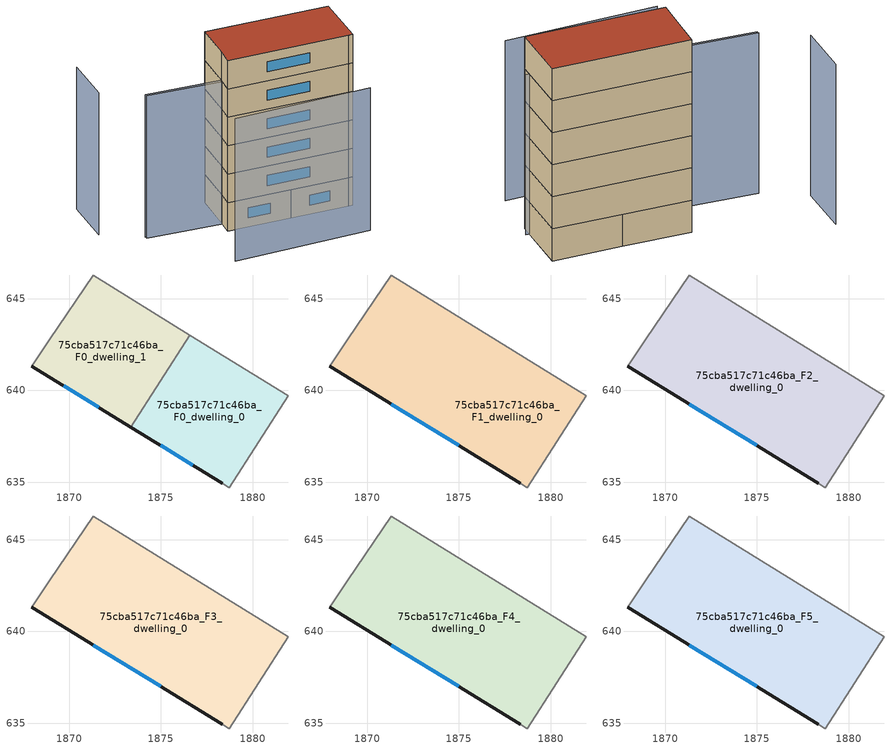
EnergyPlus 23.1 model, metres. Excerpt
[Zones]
75cba517c71c46ba_F0_dwelling_0
 floor ground (EU_floor_Construction): 1881.92,639.72 1878.71,634.71 1878.35,634.93 1873.36,638 1876.57,643.01 z0
 wall outside (EU_wall_Construction): 1873.36,638 1878.35,634.93 z0:3
 wall adiabatic (EU_wall_Construction): 1878.35,634.93 1878.71,634.71 1881.92,639.72 1876.57,643.01 z0:3
 wall to 75cba517c71c46ba_F0_dwelling_1 (EU_wall_Construction): 1876.57,643.01 1873.36,638 z0:3
 window (EU_Window_Construction): 1874.98,637 1876.73,635.92 z0.97:2.03
75cba517c71c46ba_F0_dwelling_1
 floor ground (EU_floor_Construction): 1876.57,643.01 1873.36,638 1867.95,641.32 1868.95,642.78 1871.31,646.26 z0
 wall outside (EU_wall_Construction): 1867.95,641.32 1873.36,638 z0:3
 wall adiabatic (EU_wall_Construction): 1876.57,643.01 1871.31,646.26 1868.95,642.78 1867.95,641.32 z0:3
 window (EU_Window_Construction): 1869.7,640.24 1871.6,639.07 z0.97:2.03
75cba517c71c46ba_F1_dwelling_0
 floor to 75cba517c71c46ba_F0_dwelling_0 (EU_floor_Construction): 1881.92,639.72 1878.71,634.71 1878.35,634.93 1873.36,638 1876.57,643.01 z3
 floor to 75cba517c71c46ba_F0_dwelling_1 (EU_floor_Construction): 1876.57,643.01 1873.36,638 1867.95,641.32 1868.95,642.78 1871.31,646.26 z3
 wall outside (EU_wall_Construction): 1867.95,641.32 1878.35,634.93 z3:6
 wall adiabatic (EU_wall_Construction): 1878.35,634.93 1878.71,634.71 1881.92,639.72 1871.31,646.26 1868.95,642.78 1867.95,641.32 z3:6
 window (EU_Window_Construction): 1871.32,639.25 1874.98,637 z3.97:5.03
75cba517c71c46ba_F2_dwelling_0
 floor to 75cba517c71c46ba_F1_dwelling_0 (EU_floor_Construction): 1881.92,639.72 1878.71,634.71 1878.35,634.93 1867.95,641.32 1868.95,642.78 1871.31,646.26 z6
 wall outside (EU_wall_Construction): 1867.95,641.32 1878.35,634.93 z6:9
 wall adiabatic (EU_wall_Construction): 1878.35,634.93 1878.71,634.71 1881.92,639.72 1871.31,646.26 1868.95,642.78 1867.95,641.32 z6:9
 window (EU_Window_Construction): 1871.32,639.25 1874.98,637 z6.97:8.03
75cba517c71c46ba_F3_dwelling_0
 floor to 75cba517c71c46ba_F2_dwelling_0 (EU_floor_Construction): 1881.92,639.72 1878.71,634.71 1878.35,634.93 1867.95,641.32 1868.95,642.78 1871.31,646.26 z9
 wall outside (EU_wall_Construction): 1867.95,641.32 1878.35,634.93 z9:12
 wall adiabatic (EU_wall_Construction): 1878.35,634.93 1878.71,634.71 1881.92,639.72 1871.31,646.26 1868.95,642.78 1867.95,641.32 z9:12
 window (EU_Window_Construction): 1871.32,639.25 1874.98,637 z9.97:11.03
75cba517c71c46ba_F4_dwelling_0
 floor to 75cba517c71c46ba_F3_dwelling_0 (EU_floor_Construction): 1881.92,639.72 1878.71,634.71 1878.35,634.93 1867.95,641.32 1868.95,642.78 1871.31,646.26 z12
 wall outside (EU_wall_Construction): 1867.95,641.32 1878.35,634.93 z12:15
 wall adiabatic (EU_wall_Construction): 1878.35,634.93 1878.71,634.71 1881.92,639.72 1871.31,646.26 1868.95,642.78 1867.95,641.32 z12:15
 window (EU_Window_Construction): 1871.32,639.25 1874.98,637 z12.97:14.03
75cba517c71c46ba_F5_dwelling_0
 floor to 75cba517c71c46ba_F4_dwelling_0 (EU_floor_Construction): 1881.92,639.72 1878.71,634.71 1878.35,634.93 1867.95,641.32 1868.95,642.78 1871.31,646.26 z15
 wall outside (EU_wall_Construction): 1867.95,641.32 1878.35,634.93 z15:18
 wall adiabatic (EU_wall_Construction): 1878.35,634.93 1878.71,634.71 1881.92,639.72 1871.31,646.26 1868.95,642.78 1867.95,641.32 z15:18
 window (EU_Window_Construction): 1871.32,639.25 1874.98,637 z15.97:17.03
 roof outside (EU_roof_Construction): 1878.71,634.71 1881.92,639.72 1871.31,646.26 1868.95,642.78 1867.95,641.32 1878.35,634.93 z18
shading: 1879.5,635.38 1862.59,646.74 / 1863.43,655.22 1860.56,650.7 / 1863.65,637.47 1875.68,630.64 / 1862.66,646.94 1868.95,642.78 z0:15
[Building]
EU S2 Campaign: North Axis=0; Terrain=City; Solar Distribution=FullExterior
[Site:Location]
Bologna: Latitude=44.5; Longitude=11.25; Time Zone=1; Elevation=37
[SizingPeriod:WeatherFileDays]
AnnualSizingPeriod: Begin Month=1; Begin Day of Month=1; End Month=12; End Day of Month=31; Day of Week for Start Day=Monday; Use Weather File Daylight Saving Period=No; Use Weather File Rain and Snow Indicators=No
[MATERIAL]
EU_InternalMass_Material: Roughness=MediumRough; Thickness=0.1; Conductivity=1; Density=1800; Specific Heat=900; Thermal Absorptance=0.9; Solar Absorptance=0.7; Visible Absorptance=0.7
[MATERIAL:NOMASS] Roughness=MediumRough; Thermal Absorptance=0.9; Solar Absorptance=0.7; Visible Absorptance=0.7
Name | Thermal Resistance
EU_wall_NoMass | 0.779417
EU_roof_NoMass | 0.435466
EU_floor_NoMass | 0.588222
[WINDOWMATERIAL:SIMPLEGLAZINGSYSTEM]
EU_Window_SimpleGlazing: UFactor=5.16242; Solar Heat Gain Coefficient=0.85; Visible Transmittance=0.85
[CONSTRUCTION]
EU_wall_Construction: EU_wall_NoMass
EU_roof_Construction: EU_roof_NoMass
EU_floor_Construction: EU_floor_NoMass
EU_Window_Construction: EU_Window_SimpleGlazing
EU_InternalMass_Construction: EU_InternalMass_Material
[ZONE] Type=1; Multiplier=1; Ceiling Height=autocalculate; Floor Area=autocalculate; Part of Total Floor Area=Yes
Name | Volume
75cba517c71c46ba_F0_dwelling_0; 75cba517c71c46ba_F0_dwelling_1 | 112.113
75cba517c71c46ba_F1_dwelling_0 | 224.227
75cba517c71c46ba_F2_dwelling_0; 75cba517c71c46ba_F3_dwelling_0; 75cba517c71c46ba_F4_dwelling_0; 75cba517c71c46ba_F5_dwelling_0 | 224.238
[INTERNALMASS] Construction=EU_InternalMass_Construction
Name | Zone or ZoneList | Surface Area
75cba517c71c46ba_F0_dwelling_0_EU_InternalMass | 75cba517c71c46ba_F0_dwelling_0 | 37.3704
75cba517c71c46ba_F0_dwelling_1_EU_InternalMass | 75cba517c71c46ba_F0_dwelling_1 | 37.3707
75cba517c71c46ba_F1_dwelling_0_EU_InternalMass | 75cba517c71c46ba_F1_dwelling_0 | 74.7458
75cba517c71c46ba_F2_dwelling_0_EU_InternalMass | 75cba517c71c46ba_F2_dwelling_0 | 74.7458
75cba517c71c46ba_F3_dwelling_0_EU_InternalMass | 75cba517c71c46ba_F3_dwelling_0 | 74.7458
75cba517c71c46ba_F4_dwelling_0_EU_InternalMass | 75cba517c71c46ba_F4_dwelling_0 | 74.7458
75cba517c71c46ba_F5_dwelling_0_EU_InternalMass | 75cba517c71c46ba_F5_dwelling_0 | 74.7458
[OTHEREQUIPMENT] Fuel Type=Electricity; Design Level Calculation Method=Watts/Area; Power per Zone Floor Area=1; Fraction Latent=0; Fraction Radiant=0; Fraction Lost=0; Carbon Dioxide Generation Rate=0; EndUse Subcategory=EU_Step8_InternalGains
Name | Zone or ZoneList or Space or SpaceList | Schedule
EU_Step8_InternalGain_75cba517c71c46ba_F0_dwelling_0_f000 | 75cba517c71c46ba_F0_dwelling_0 | EU_Step8_GainSchedule_75cba517c71c46ba_F0_dwelling_0_f000
EU_Step8_InternalGain_75cba517c71c46ba_F0_dwelling_1_f000 | 75cba517c71c46ba_F0_dwelling_1 | EU_Step8_GainSchedule_75cba517c71c46ba_F0_dwelling_1_f000
EU_Step8_InternalGain_75cba517c71c46ba_F1_dwelling_0_f000 | 75cba517c71c46ba_F1_dwelling_0 | EU_Step8_GainSchedule_75cba517c71c46ba_F1_dwelling_0_f000
EU_Step8_InternalGain_75cba517c71c46ba_F2_dwelling_0_f000 | 75cba517c71c46ba_F2_dwelling_0 | EU_Step8_GainSchedule_75cba517c71c46ba_F2_dwelling_0_f000
EU_Step8_InternalGain_75cba517c71c46ba_F3_dwelling_0_f000 | 75cba517c71c46ba_F3_dwelling_0 | EU_Step8_GainSchedule_75cba517c71c46ba_F3_dwelling_0_f000
EU_Step8_InternalGain_75cba517c71c46ba_F4_dwelling_0_f000 | 75cba517c71c46ba_F4_dwelling_0 | EU_Step8_GainSchedule_75cba517c71c46ba_F4_dwelling_0_f000
EU_Step8_InternalGain_75cba517c71c46ba_F5_dwelling_0_f000 | 75cba517c71c46ba_F5_dwelling_0 | EU_Step8_GainSchedule_75cba517c71c46ba_F5_dwelling_0_f000
[ZONEVENTILATION:DESIGNFLOWRATE] Schedule=EU_AlwaysOn; Design Flow Rate Calculation Method=AirChanges/Hour; Air Changes per Hour=0.712058; Ventilation Type=Natural; Fan Pressure Rise=0; Fan Total Efficiency=1; Constant Term Coefficient=1; Temperature Term Coefficient=0; Velocity Term Coefficient=0; Velocity Squared Term Coefficient=0; Minimum Indoor Temperature=-100; Maximum Indoor Temperature=100; Delta Temperature=-100; Minimum Outdoor Temperature=-100; Maximum Outdoor Temperature=100; Maximum Wind Speed=40
Name | Zone or ZoneList or Space or SpaceList
EU_ConstantAir_75cba517c71c46ba_F0_dwelling_0 | 75cba517c71c46ba_F0_dwelling_0
EU_ConstantAir_75cba517c71c46ba_F0_dwelling_1 | 75cba517c71c46ba_F0_dwelling_1
EU_ConstantAir_75cba517c71c46ba_F1_dwelling_0 | 75cba517c71c46ba_F1_dwelling_0
EU_ConstantAir_75cba517c71c46ba_F2_dwelling_0 | 75cba517c71c46ba_F2_dwelling_0
EU_ConstantAir_75cba517c71c46ba_F3_dwelling_0 | 75cba517c71c46ba_F3_dwelling_0
EU_ConstantAir_75cba517c71c46ba_F4_dwelling_0 | 75cba517c71c46ba_F4_dwelling_0
EU_ConstantAir_75cba517c71c46ba_F5_dwelling_0 | 75cba517c71c46ba_F5_dwelling_0
[HVACTEMPLATE:THERMOSTAT] Constant Heating Setpoint=20; Constant Cooling Setpoint=50
EU_HeatOnly_75cba517c71c46ba_F0_dwelling_0; EU_HeatOnly_75cba517c71c46ba_F0_dwelling_1; EU_HeatOnly_75cba517c71c46ba_F1_dwelling_0; EU_HeatOnly_75cba517c71c46ba_F2_dwelling_0; EU_HeatOnly_75cba517c71c46ba_F3_dwelling_0; EU_HeatOnly_75cba517c71c46ba_F4_dwelling_0; EU_HeatOnly_75cba517c71c46ba_F5_dwelling_0
[HVACTEMPLATE:ZONE:IDEALLOADSAIRSYSTEM] System Availability Schedule=EU_AlwaysOn; Maximum Heating Supply Air Temperature=50; Minimum Cooling Supply Air Temperature=13; Maximum Heating Supply Air Humidity Ratio=0.0156; Minimum Cooling Supply Air Humidity Ratio=0.0077; Heating Limit=NoLimit; Cooling Limit=NoLimit; Heating Availability Schedule=EU_AlwaysOn; Cooling Availability Schedule=EU_CoolingOff; Dehumidification Control Type=ConstantSensibleHeatRatio; Cooling Sensible Heat Ratio=0.7; Dehumidification Setpoint=60; Humidification Control Type=None; Humidification Setpoint=30; Outdoor Air Method=None; Outdoor Air Flow Rate per Person=0.00944; Outdoor Air Flow Rate per Zone Floor Area=0; Outdoor Air Flow Rate per Zone=0; Demand Controlled Ventilation Type=None; Outdoor Air Economizer Type=NoEconomizer; Heat Recovery Type=None; Sensible Heat Recovery Effectiveness=0.7; Latent Heat Recovery Effectiveness=0.65
Name | Template Thermostat
75cba517c71c46ba_F0_dwelling_0 | EU_HeatOnly_75cba517c71c46ba_F0_dwelling_0
75cba517c71c46ba_F0_dwelling_1 | EU_HeatOnly_75cba517c71c46ba_F0_dwelling_1
75cba517c71c46ba_F1_dwelling_0 | EU_HeatOnly_75cba517c71c46ba_F1_dwelling_0
75cba517c71c46ba_F2_dwelling_0 | EU_HeatOnly_75cba517c71c46ba_F2_dwelling_0
75cba517c71c46ba_F3_dwelling_0 | EU_HeatOnly_75cba517c71c46ba_F3_dwelling_0
75cba517c71c46ba_F4_dwelling_0 | EU_HeatOnly_75cba517c71c46ba_F4_dwelling_0
75cba517c71c46ba_F5_dwelling_0 | EU_HeatOnly_75cba517c71c46ba_F5_dwelling_0
[SIZING:ZONE] Zone Cooling Design Supply Air Temperature Input Method=SupplyAirTemperature; Zone Cooling Design Supply Air Temperature=13; Zone Heating Design Supply Air Temperature Input Method=SupplyAirTemperature; Zone Heating Design Supply Air Temperature=50; Zone Cooling Design Supply Air Humidity Ratio=0.008; Zone Heating Design Supply Air Humidity Ratio=0.008; Cooling Design Air Flow Method=DesignDay; Cooling Design Air Flow Rate=0; Cooling Minimum Air Flow per Zone Floor Area=0.000762; Cooling Minimum Air Flow=0; Cooling Minimum Air Flow Fraction=0.2; Heating Design Air Flow Method=DesignDay; Heating Design Air Flow Rate=0; Heating Maximum Air Flow per Zone Floor Area=0.002032; Heating Maximum Air Flow=0.141576; Heating Maximum Air Flow Fraction=0.3; Account for Dedicated Outdoor Air System=No; Dedicated Outdoor Air System Control Strategy=NeutralSupplyAir; Dedicated Outdoor Air Low Setpoint Temperature for Design=autosize; Dedicated Outdoor Air High Setpoint Temperature for Design=autosize; Zone Load Sizing Method=Sensible Load Only No Latent Load; Zone Latent Cooling Design Supply Air Humidity Ratio Input Method=HumidityRatioDifference; Zone Cooling Design Supply Air Humidity Ratio Difference=0.005; Zone Latent Heating Design Supply Air Humidity Ratio Input Method=HumidityRatioDifference; Zone Humidification Design Supply Air Humidity Ratio Difference=0.005
75cba517c71c46ba_F0_dwelling_0; 75cba517c71c46ba_F0_dwelling_1; 75cba517c71c46ba_F1_dwelling_0; 75cba517c71c46ba_F2_dwelling_0; 75cba517c71c46ba_F3_dwelling_0; 75cba517c71c46ba_F4_dwelling_0; 75cba517c71c46ba_F5_dwelling_0
[SCHEDULE:CONSTANT]
Name | Hourly Value
EU_AlwaysOn | 1
EU_CoolingOff | 0
[SCHEDULE:FILE] Column Number=1; Rows to Skip at Top=0; Number of Hours of Data=8760; Column Separator=Comma; Interpolate to Timestep=No; Minutes per Item=60; Adjust Schedule for Daylight Savings=Yes
Name | File
EU_Step8_GainSchedule_75cba517c71c46ba_F0_dwelling_0_f000 | ../../schedules/75cba517c71c46ba/75cba517c71c46ba_F0_dwelling_0_f000_gain.csv
EU_Step8_GainSchedule_75cba517c71c46ba_F0_dwelling_1_f000 | ../../schedules/75cba517c71c46ba/75cba517c71c46ba_F0_dwelling_1_f000_gain.csv
EU_Step8_GainSchedule_75cba517c71c46ba_F1_dwelling_0_f000 | ../../schedules/75cba517c71c46ba/75cba517c71c46ba_F1_dwelling_0_f000_gain.csv
EU_Step8_GainSchedule_75cba517c71c46ba_F2_dwelling_0_f000 | ../../schedules/75cba517c71c46ba/75cba517c71c46ba_F2_dwelling_0_f000_gain.csv
EU_Step8_GainSchedule_75cba517c71c46ba_F3_dwelling_0_f000 | ../../schedules/75cba517c71c46ba/75cba517c71c46ba_F3_dwelling_0_f000_gain.csv
EU_Step8_GainSchedule_75cba517c71c46ba_F4_dwelling_0_f000 | ../../schedules/75cba517c71c46ba/75cba517c71c46ba_F4_dwelling_0_f000_gain.csv
EU_Step8_GainSchedule_75cba517c71c46ba_F5_dwelling_0_f000 | ../../schedules/75cba517c71c46ba/75cba517c71c46ba_F5_dwelling_0_f000_gain.csv
